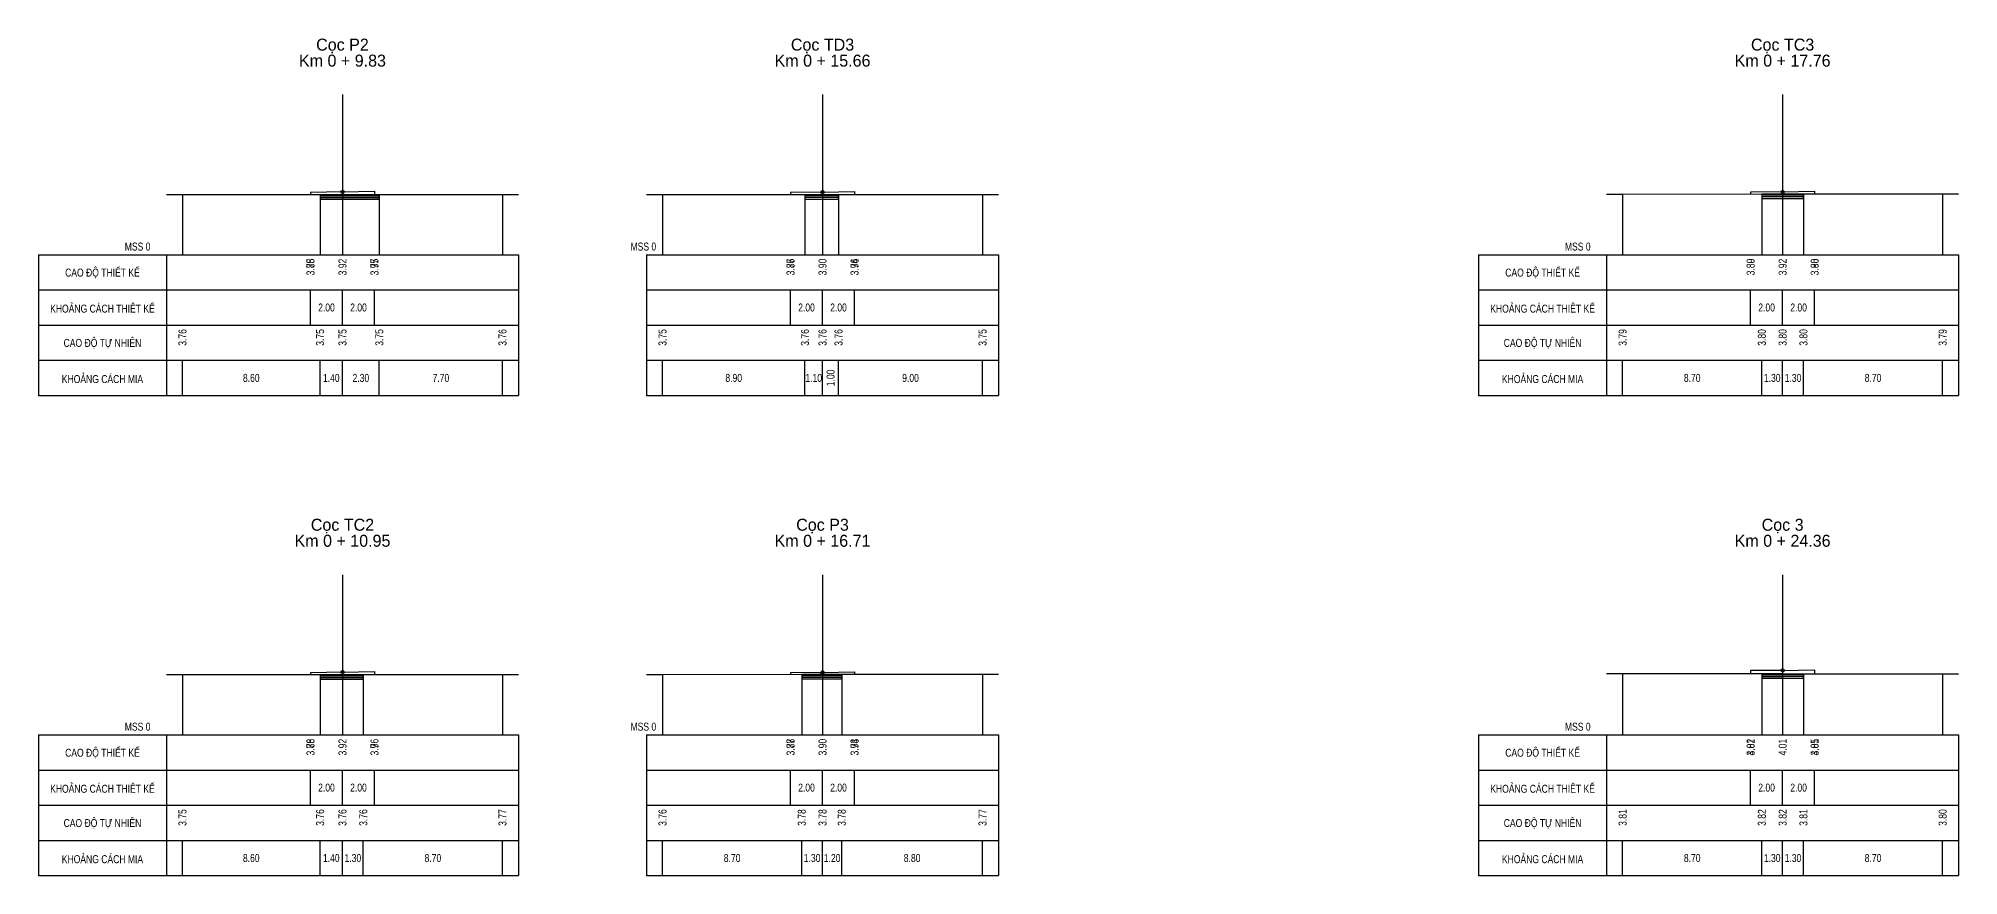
# Model space of a CAD drawing. Header units: inches. Extents: x 261 to 651, y -252 to 113.
# Drawn here: x 351 to 471, y -252 to -199.7 of the extents above; entities that cross this region are included whole.
import ezdxf
from ezdxf.enums import TextEntityAlignment as Align

# ---------------------------------------------------------------- set-up
doc = ezdxf.new("R2010")
doc.units = ezdxf.units.IN
doc.header["$MEASUREMENT"] = 0
for name, color, linetype in [('Bang TN tu nhien', 3, 'Continuous'), ('Duong cu', 8, 'Continuous'), ('Duong do thiet ke', 2, 'Continuous'), ('Duong dong trac ngang tu nhien', 9, 'Continuous'), ('Mat duong PD 1', 1, 'Continuous'), ('Taluy', 1, 'Continuous'), ('Trac ngang tu nhien', 3, 'Continuous'), ('TracNgang', 7, 'Continuous')]:
    doc.layers.add(name, color=color, linetype=linetype)
doc.styles.add('BangTN', font='viet buddy.shx', dxfattribs={"width": 0.8})

msp = doc.modelspace()

# ---------------------------------------------------------------- linework, layer by layer
at = {"layer": 'Bang TN tu nhien', "color": 3}
for p, q in [((370, -203.2), (370, -213.2)), ((400, -203.2), (400, -213.2)), ((460, -203.2), (460, -213.2)), ((351, -213.2), (351, -222)), ((351, -213.2), (381, -213.2)), ((359, -213.2), (359, -222)), ((381, -213.2), (381, -222)), ((389, -213.2), (389, -222)), ((389, -213.2), (411, -213.2)), ((411, -213.2), (411, -222)), ((441, -213.2), (441, -222)), ((441, -213.2), (471, -213.2)), ((449, -213.2), (449, -222)), ((471, -213.2), (471, -222)), ((351, -215.4), (381, -215.4)), ((389, -215.4), (411, -215.4)), ((441, -215.4), (471, -215.4)), ((351, -217.6), (381, -217.6)), ((389, -217.6), (411, -217.6)), ((441, -217.6), (471, -217.6)), ((351, -219.8), (381, -219.8)), ((389, -219.8), (411, -219.8)), ((441, -219.8), (471, -219.8)), ((351, -222), (381, -222)), ((389, -222), (411, -222)), ((441, -222), (471, -222)), ((370, -233.2), (370, -243.2)), ((400, -233.2), (400, -243.2)), ((460, -233.2), (460, -243.2)), ((351, -243.2), (351, -252)), ((351, -243.2), (381, -243.2)), ((359, -243.2), (359, -252)), ((381, -243.2), (381, -252)), ((389, -243.2), (389, -252)), ((389, -243.2), (411, -243.2)), ((411, -243.2), (411, -252)), ((441, -243.2), (441, -252)), ((441, -243.2), (471, -243.2)), ((449, -243.2), (449, -252)), ((471, -243.2), (471, -252)), ((351, -245.4), (381, -245.4)), ((389, -245.4), (411, -245.4)), ((441, -245.4), (471, -245.4)), ((351, -247.6), (381, -247.6)), ((389, -247.6), (411, -247.6)), ((441, -247.6), (471, -247.6)), ((351, -249.8), (381, -249.8)), ((389, -249.8), (411, -249.8)), ((441, -249.8), (471, -249.8)), ((351, -252), (381, -252)), ((389, -252), (411, -252)), ((441, -252), (471, -252))]:
    msp.add_line(p, q, dxfattribs=at)
at = {"layer": 'Duong cu'}
for points in [[(368.6, -209.45), (368.6, -209.74), (370, -209.74), (372.3, -209.74), (372.3, -209.45)], [(368.6, -209.52), (370, -209.52), (372.3, -209.52)], [(368.6, -209.62), (370, -209.62), (372.3, -209.62)], [(398.9, -209.44), (398.9, -209.73), (400, -209.73), (401, -209.73), (401, -209.44)], [(398.9, -209.51), (400, -209.51), (401, -209.51)], [(398.9, -209.61), (400, -209.61), (401, -209.61)], [(458.7, -209.4), (458.7, -209.69), (460, -209.69), (461.3, -209.69), (461.3, -209.4)], [(458.7, -209.47), (460, -209.47), (461.3, -209.47)], [(458.7, -209.57), (460, -209.57), (461.3, -209.57)], [(368.6, -239.44), (368.6, -239.73), (370, -239.73), (371.3, -239.73), (371.3, -239.44)], [(368.6, -239.51), (370, -239.51), (371.3, -239.51)], [(368.6, -239.61), (370, -239.61), (371.3, -239.61)], [(398.7, -239.42), (398.7, -239.71), (400, -239.71), (401.2, -239.71), (401.2, -239.42)], [(398.7, -239.49), (400, -239.49), (401.2, -239.49)], [(398.7, -239.59), (400, -239.59), (401.2, -239.59)], [(458.7, -239.38), (458.7, -239.67), (460, -239.67), (461.3, -239.68), (461.3, -239.39)], [(458.7, -239.45), (460, -239.45), (461.3, -239.46)], [(458.7, -239.55), (460, -239.55), (461.3, -239.56)]]:
    msp.add_lwpolyline(points, dxfattribs=at)
at = {"layer": 'Duong do thiet ke', "color": 1}
for centre in [(370, -209.28), (400, -209.29), (460, -209.28), (370, -239.28), (400, -239.3), (460, -239.18)]:
    msp.add_circle(centre, 0.1, dxfattribs=at)
at = {"layer": 'Duong dong trac ngang tu nhien', "color": 8}
for p, q in [((360, -209.44), (360, -213.2)), ((368.6, -209.45), (368.6, -213.2)), ((370, -209.45), (370, -213.2)), ((372.3, -209.45), (372.3, -213.2)), ((380, -209.44), (380, -213.2)), ((390, -209.44), (390, -213.2)), ((398.9, -209.44), (398.9, -213.2)), ((400, -209.44), (400, -213.2)), ((401, -209.44), (401, -213.2)), ((410, -209.44), (410, -213.2)), ((450, -209.41), (450, -213.2)), ((458.7, -209.4), (458.7, -213.2)), ((460, -209.4), (460, -213.2)), ((461.3, -209.4), (461.3, -213.2)), ((470, -209.4), (470, -213.2)), ((360, -239.44), (360, -243.2)), ((368.6, -239.44), (368.6, -243.2)), ((370, -239.44), (370, -243.2)), ((371.3, -239.44), (371.3, -243.2)), ((380, -239.43), (380, -243.2)), ((390, -239.44), (390, -243.2)), ((398.7, -239.42), (398.7, -243.2)), ((400, -239.42), (400, -243.2)), ((401.2, -239.42), (401.2, -243.2)), ((410, -239.42), (410, -243.2)), ((450, -239.38), (450, -243.2)), ((458.7, -239.38), (458.7, -243.2)), ((460, -239.38), (460, -243.2)), ((461.3, -239.39), (461.3, -243.2)), ((470, -239.39), (470, -243.2))]:
    msp.add_line(p, q, dxfattribs=at)
at = {"layer": 'Mat duong PD 1'}
for points in [[(370, -209.28), (368, -209.32)], [(370, -209.28), (372, -209.23)], [(400, -209.29), (398, -209.32)], [(400, -209.29), (402, -209.25)], [(460, -209.28), (458, -209.3)], [(460, -209.28), (462, -209.24)], [(370, -239.28), (368, -239.32)], [(370, -239.28), (372, -239.24)], [(400, -239.3), (398, -239.32)], [(400, -239.3), (402, -239.26)], [(460, -239.18), (458, -239.19)], [(460, -239.18), (462, -239.14)]]:
    msp.add_lwpolyline(points, dxfattribs=at)
at = {"layer": 'Taluy'}
for points in [[(368, -209.32), (368, -209.45), (368, -209.45)], [(372, -209.23), (372, -209.45), (372, -209.45)], [(398, -209.32), (398, -209.44), (398, -209.44)], [(402, -209.25), (402, -209.44), (402, -209.44)], [(458, -209.3), (458, -209.4), (458, -209.4)], [(462, -209.24), (462, -209.4), (462, -209.4)], [(368, -239.32), (368, -239.44), (368, -239.44)], [(372, -239.24), (372, -239.44), (372, -239.44)], [(398, -239.32), (398, -239.42), (398, -239.42)], [(402, -239.26), (402, -239.42), (402, -239.42)], [(458, -239.19), (458, -239.38), (458, -239.38)], [(462, -239.14), (462, -239.39), (462, -239.39)]]:
    msp.add_lwpolyline(points, dxfattribs=at)
at = {"layer": 'Trac ngang tu nhien', "color": 3}
for points in [[(359, -209.43), (360, -209.44), (368.6, -209.45), (370, -209.45), (372.3, -209.45), (380, -209.44), (381, -209.43)], [(389, -209.44), (390, -209.44), (398.9, -209.44), (400, -209.44), (401, -209.44), (410, -209.44), (411, -209.44)], [(449, -209.41), (450, -209.41), (458.7, -209.4), (460, -209.4), (461.3, -209.4), (470, -209.4), (471, -209.4)], [(359, -239.44), (360, -239.44), (368.6, -239.44), (370, -239.44), (371.3, -239.44), (380, -239.43), (381, -239.43)], [(389, -239.44), (390, -239.44), (398.7, -239.42), (400, -239.42), (401.2, -239.42), (410, -239.42), (411, -239.42)], [(449, -239.38), (450, -239.38), (458.7, -239.38), (460, -239.38), (461.3, -239.39), (470, -239.39), (471, -239.39)]]:
    msp.add_lwpolyline(points, dxfattribs=at)
at = {"layer": 'TracNgang', "color": 2}
for p, q in [((368, -217.6), (368, -215.4)), ((370, -217.6), (370, -215.4)), ((372, -217.6), (372, -215.4)), ((398, -217.6), (398, -215.4)), ((400, -217.6), (400, -215.4)), ((402, -217.6), (402, -215.4)), ((458, -217.6), (458, -215.4)), ((460, -217.6), (460, -215.4)), ((462, -217.6), (462, -215.4)), ((368, -247.6), (368, -245.4)), ((370, -247.6), (370, -245.4)), ((372, -247.6), (372, -245.4)), ((398, -247.6), (398, -245.4)), ((400, -247.6), (400, -245.4)), ((402, -247.6), (402, -245.4)), ((458, -247.6), (458, -245.4)), ((460, -247.6), (460, -245.4)), ((462, -247.6), (462, -245.4))]:
    msp.add_line(p, q, dxfattribs=at)
at = {"layer": 'TracNgang', "color": 3}
for p, q in [((360, -222), (360, -219.8)), ((368.6, -222), (368.6, -219.8)), ((370, -222), (370, -219.8)), ((372.3, -222), (372.3, -219.8)), ((380, -222), (380, -219.8)), ((390, -222), (390, -219.8)), ((398.9, -222), (398.9, -219.8)), ((400, -222), (400, -219.8)), ((401, -222), (401, -219.8)), ((410, -222), (410, -219.8)), ((450, -222), (450, -219.8)), ((458.7, -222), (458.7, -219.8)), ((460, -222), (460, -219.8)), ((461.3, -222), (461.3, -219.8)), ((470, -222), (470, -219.8)), ((360, -252), (360, -249.8)), ((368.6, -252), (368.6, -249.8)), ((370, -252), (370, -249.8)), ((371.3, -252), (371.3, -249.8)), ((380, -252), (380, -249.8)), ((390, -252), (390, -249.8)), ((398.7, -252), (398.7, -249.8)), ((400, -252), (400, -249.8)), ((401.2, -252), (401.2, -249.8)), ((410, -252), (410, -249.8)), ((450, -252), (450, -249.8)), ((458.7, -252), (458.7, -249.8)), ((460, -252), (460, -249.8)), ((461.3, -252), (461.3, -249.8)), ((470, -252), (470, -249.8))]:
    msp.add_line(p, q, dxfattribs=at)

# ---------------------------------------------------------------- texts
at = {"layer": 'Bang TN tu nhien', "color": 3, "style": 'BangTN', "width": 0.8}
for s, p in [('CAO ĐỘ THIẾT KẾ', (355, -214.3)), ('CAO ĐỘ THIẾT KẾ', (445, -214.3)), ('KHOẢNG CÁCH THIÊT KẾ', (355, -216.5)), ('KHOẢNG CÁCH THIÊT KẾ', (445, -216.5)), ('CAO ĐỘ TỰ NHIÊN', (355, -218.7)), ('CAO ĐỘ TỰ NHIÊN', (445, -218.7)), ('KHOẢNG CÁCH MIA', (355, -220.9)), ('KHOẢNG CÁCH MIA', (445, -220.9)), ('CAO ĐỘ THIẾT KẾ', (355, -244.3)), ('CAO ĐỘ THIẾT KẾ', (445, -244.3)), ('KHOẢNG CÁCH THIÊT KẾ', (355, -246.5)), ('KHOẢNG CÁCH THIÊT KẾ', (445, -246.5)), ('CAO ĐỘ TỰ NHIÊN', (355, -248.7)), ('CAO ĐỘ TỰ NHIÊN', (445, -248.7)), ('KHOẢNG CÁCH MIA', (355, -250.9)), ('KHOẢNG CÁCH MIA', (445, -250.9))]:
    msp.add_text(s, height=0.5, dxfattribs=at).set_placement(p, align=Align.MIDDLE)
at = {"layer": 'Trac ngang tu nhien', "color": 3, "style": 'BangTN'}
for s, p in [('Cọc P2', (370, -200.45)), ('Cọc TD3', (400, -200.45)), ('Cọc TC3', (460, -200.45)), ('Km 0 + 9.83', (370, -201.45)), ('Km 0 + 15.66', (400, -201.45)), ('Km 0 + 17.76', (460, -201.45)), ('Cọc TC2', (370, -230.45)), ('Cọc P3', (400, -230.45)), ('Cọc 3', (460, -230.45)), ('Km 0 + 10.95', (370, -231.45)), ('Km 0 + 16.71', (400, -231.45)), ('Km 0 + 24.36', (460, -231.45))]:
    msp.add_text(s, height=0.75, dxfattribs=at).set_placement(p, align=Align.CENTER)
at = {"layer": 'Trac ngang tu nhien', "color": 3, "char_height": 0.5, "style": 'BangTN'}
for insert, attachment_point in [((358, -212.95), 9), ((388, -212.95), 7), ((448, -212.95), 9), ((358, -242.95), 9), ((388, -242.95), 7), ((448, -242.95), 9)]:
    msp.add_mtext('MSS 0', dxfattribs=dict(at, insert=insert, attachment_point=attachment_point))
at = {"layer": 'TracNgang', "color": 2, "style": 'BangTN', "width": 0.8}
for s, p in [('3.75', (368, -213.45)), ('3.88', (368, -213.45)), ('3.92', (370, -213.45)), ('3.97', (372, -213.45)), ('3.75', (372, -213.45)), ('3.76', (398, -213.45)), ('3.87', (398, -213.45)), ('3.90', (400, -213.45)), ('3.94', (402, -213.45)), ('3.76', (402, -213.45)), ('3.80', (458, -213.45)), ('3.89', (458, -213.45)), ('3.92', (460, -213.45)), ('3.96', (462, -213.45)), ('3.80', (462, -213.45)), ('3.76', (368, -243.45)), ('3.88', (368, -243.45)), ('3.92', (370, -243.45)), ('3.96', (372, -243.45)), ('3.76', (372, -243.45)), ('3.78', (398, -243.45)), ('3.87', (398, -243.45)), ('3.90', (400, -243.45)), ('3.94', (402, -243.45)), ('3.78', (402, -243.45)), ('3.82', (458, -243.45)), ('4.01', (458, -243.45)), ('4.01', (460, -243.45)), ('4.05', (462, -243.45)), ('3.81', (462, -243.45))]:
    msp.add_text(s, height=0.5, rotation=90, dxfattribs=at).set_placement(p, align=Align.MIDDLE_RIGHT)
for p in [(369, -216.5), (371, -216.5), (399, -216.5), (401, -216.5), (459, -216.5), (461, -216.5), (369, -246.5), (371, -246.5), (399, -246.5), (401, -246.5), (459, -246.5), (461, -246.5)]:
    msp.add_text('2.00', height=0.5, dxfattribs=at).set_placement(p, align=Align.MIDDLE)
at = {"layer": 'TracNgang', "color": 3, "style": 'BangTN', "width": 0.8}
for s, p in [('3.76', (360, -217.85)), ('3.75', (368.6, -217.85)), ('3.75', (370, -217.85)), ('3.75', (372.3, -217.85)), ('3.76', (380, -217.85)), ('3.75', (390, -217.85)), ('3.76', (398.9, -217.85)), ('3.76', (400, -217.85)), ('3.76', (401, -217.85)), ('3.75', (410, -217.85)), ('3.79', (450, -217.85)), ('3.80', (458.7, -217.85)), ('3.80', (460, -217.85)), ('3.80', (461.3, -217.85)), ('3.79', (470, -217.85)), ('3.75', (360, -247.85)), ('3.76', (368.6, -247.85)), ('3.76', (370, -247.85)), ('3.76', (371.3, -247.85)), ('3.77', (380, -247.85)), ('3.76', (390, -247.85)), ('3.78', (398.7, -247.85)), ('3.78', (400, -247.85)), ('3.78', (401.2, -247.85)), ('3.77', (410, -247.85)), ('3.81', (450, -247.85)), ('3.82', (458.7, -247.85)), ('3.82', (460, -247.85)), ('3.81', (461.3, -247.85)), ('3.80', (470, -247.85))]:
    msp.add_text(s, height=0.5, rotation=90, dxfattribs=at).set_placement(p, align=Align.MIDDLE_RIGHT)
for s, p in [('8.60', (364.3, -220.9)), ('1.40', (369.3, -220.9)), ('2.30', (371.15, -220.9)), ('7.70', (376.15, -220.9)), ('8.90', (394.45, -220.9)), ('1.10', (399.45, -220.9)), ('9.00', (405.5, -220.9)), ('8.70', (454.35, -220.9)), ('1.30', (459.35, -220.9)), ('1.30', (460.65, -220.9)), ('8.70', (465.65, -220.9)), ('8.60', (364.3, -250.9)), ('1.40', (369.3, -250.9)), ('1.30', (370.65, -250.9)), ('8.70', (375.65, -250.9)), ('8.70', (394.35, -250.9)), ('1.30', (399.35, -250.9)), ('1.20', (400.6, -250.9)), ('8.80', (405.6, -250.9)), ('8.70', (454.35, -250.9)), ('1.30', (459.35, -250.9)), ('1.30', (460.65, -250.9)), ('8.70', (465.65, -250.9))]:
    msp.add_text(s, height=0.5, dxfattribs=at).set_placement(p, align=Align.MIDDLE)
msp.add_text('1.00', height=0.5, rotation=90, dxfattribs=at).set_placement((400.5, -220.9), align=Align.MIDDLE)

doc.saveas('drawing.dxf')
